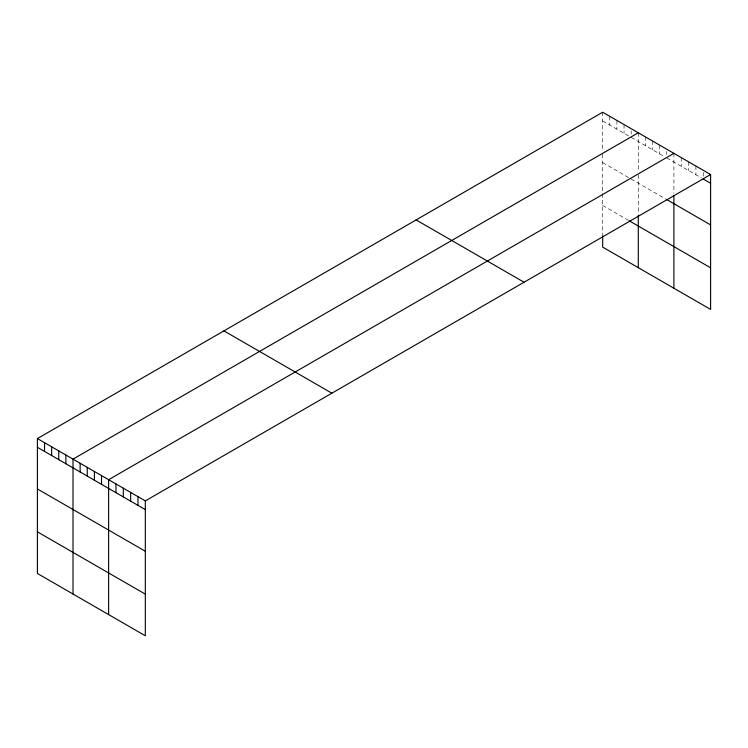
<?xml version="1.0" encoding="UTF-8"?>
<svg xmlns="http://www.w3.org/2000/svg" width="748" height="748" viewBox="0 0 748 748"><rect width="100%" height="100%" fill="white"/><g stroke="black" fill="none" stroke-linecap="round" stroke-linejoin="round"><path stroke-width="0.56" stroke-dasharray="3.74 2.81" d="M602.673 112.219L602.673 151.143M602.673 120.961L629.386 136.379M631.162 137.408L665 156.94M666.786 157.968L701.428 177.968M602.673 162.587L628.498 177.491M631.162 179.034L666.786 199.604M602.673 205.476L628.498 220.389M703.26 172.479L703.26 176.846M695.92 166.056L695.92 174.798M688.581 161.82L688.581 170.553M681.241 157.585L681.241 166.318M673.901 153.349L673.901 193.302M666.786 151.414L666.786 154.696M659.661 145.121L659.661 153.854M652.537 141.007L652.537 149.74M645.412 136.893L645.412 145.636M638.287 132.779L638.287 171.703M638.287 174.826L638.287 214.246M631.162 130.853L631.162 134.135M624.047 124.561L624.047 133.294M616.922 120.447L616.922 129.18M609.798 116.333L609.798 125.066M602.673 154.266L602.673 192.61M602.673 193.685L602.673 234.62"/><path stroke-width="1.12" d="M37.4 438.58L145.327 500.889L145.327 635.781L37.4 573.464L37.4 438.58L602.673 112.219L710.6 174.536L710.6 309.42L602.673 247.111L602.673 235.657M638.287 132.779L73.014 459.141L73.014 594.034M673.901 153.349L108.628 479.702L108.628 614.594M145.327 500.889L710.6 174.536M703.26 179.034L710.6 183.269M666.786 199.604L710.6 224.896M629.386 220.903L710.6 267.793M416.131 219.921L524.058 282.23M223.942 330.878L331.869 393.196M37.4 447.313L145.327 509.622M37.4 488.949L145.327 551.257M37.4 531.837L145.327 594.146M673.901 195.387L673.901 288.232M638.287 215.321L638.287 267.672M137.987 496.653L137.987 505.386M130.648 492.418L130.648 501.151M123.308 488.182L123.308 496.915M115.968 483.937L115.968 492.68M101.513 475.588L101.513 484.33M94.388 471.483L94.388 480.216M87.264 467.369L87.264 476.102M80.139 463.255L80.139 471.988M65.889 455.027L65.889 463.769M58.774 450.913L58.774 459.655M51.649 446.799L51.649 455.541M44.525 442.694L44.525 451.427"/></g></svg>
